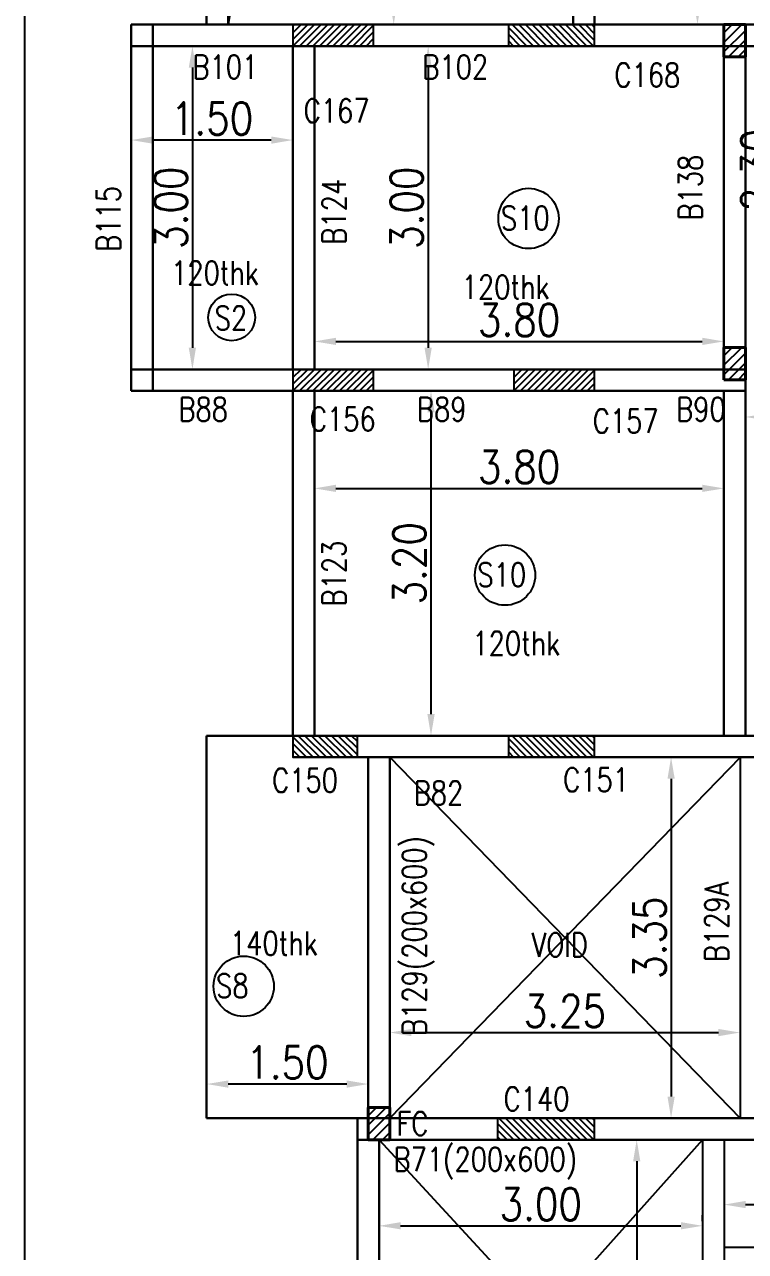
# Model space of a CAD drawing. Extents: x 461 to 37421, y -8279 to -202.
# Drawn here: x 37017.68 to 37024.37, y -8097.48 to -8086.09 of the extents above; entities that cross this region are included whole.
import ezdxf

# ---------------------------------------------------------------- set-up
doc = ezdxf.new("R2010")
doc.units = 0
doc.header["$MEASUREMENT"] = 0
doc.header["$PDMODE"] = 34
doc.header["$PDSIZE"] = 0.2
for name, color, linetype in [('COLNO', 4, 'Continuous'), ('DIM', 253, 'Continuous'), ('K-col', 1, 'Continuous')]:
    doc.layers.add(name, color=color, linetype=linetype)
doc.layers.add('k-beam', color=6, linetype='Continuous', lineweight=30)
doc.styles.add('RS', font='ROMANS.shx', dxfattribs={"width": 0.85})
doc.dimstyles.new('DIM1', dxfattribs={"dimtxt": 0.3, "dimasz": 0.2, "dimexe": 0.1, "dimexo": 0.0625, "dimgap": 0.05, "dimtad": 1, "dimzin": 0, "dimdsep": 46, "dimtxsty": 'RS', "dimcen": 0.09, "dimclrd": 256, "dimclre": 256, "dimclrt": 12, "dimaunit": 1, "dimadec": 3, "dimazin": 0, "dimtfac": 1, "dimtofl": 0, "dimtmove": 2, "dimatfit": 3, "dimfxl": 1, "dimtolj": 1, "dimtzin": 0, "dimlwd": -1, "dimarcsym": 0})

# ---------------------------------------------------------------- blocks, each defined once
blk = doc.blocks.new('*D1303')
at = {"lineweight": -2, "transparency": 16777216}
for p, q in [((37019.369, -8096.178), (37019.369, -8095.824)), ((37020.869, -8096.178), (37020.869, -8095.824))]:
    blk.add_line(p, q, dxfattribs=at)
at = {"transparency": 16777216}
blk.add_line((37020.669, -8095.924), (37019.569, -8095.924), dxfattribs=at)
for points in [[(37019.569, -8095.891), (37019.569, -8095.958), (37019.369, -8095.924)], [(37020.669, -8095.891), (37020.669, -8095.958), (37020.869, -8095.924)]]:
    blk.add_solid(points, dxfattribs=at)
at = {"layer": 'Defpoints', "color": 0, "transparency": 16777216}
for p in [(37019.369, -8095.924), (37019.369, -8096.241), (37020.869, -8096.241)]:
    blk.add_point(p, dxfattribs=at)
at = {"color": 12, "transparency": 16777216, "insert": (37020.119, -8095.724), "char_height": 0.3, "attachment_point": 5, "style": 'RS'}
blk.add_mtext('\\A1;1.50', dxfattribs=at)
blk = doc.blocks.new('*D1308')
at = {"lineweight": -2, "transparency": 16777216}
for p, q in [((37018.669, -8087.203), (37018.669, -8087.063)), ((37020.169, -8087.203), (37020.169, -8087.063))]:
    blk.add_line(p, q, dxfattribs=at)
at = {"transparency": 16777216}
blk.add_line((37019.969, -8087.163), (37018.869, -8087.163), dxfattribs=at)
for points in [[(37018.869, -8087.13), (37018.869, -8087.197), (37018.669, -8087.163)], [(37019.969, -8087.13), (37019.969, -8087.197), (37020.169, -8087.163)]]:
    blk.add_solid(points, dxfattribs=at)
at = {"layer": 'Defpoints', "color": 0, "transparency": 16777216}
for p in [(37018.669, -8087.163), (37018.669, -8087.265), (37020.169, -8087.265)]:
    blk.add_point(p, dxfattribs=at)
at = {"color": 12, "transparency": 16777216, "insert": (37019.419, -8086.963), "char_height": 0.3, "attachment_point": 5, "style": 'RS'}
blk.add_mtext('\\A1;1.50', dxfattribs=at)
blk = doc.blocks.new('*D1330')
at = {"layer": 'Defpoints', "color": 0, "transparency": 16777216}
for p in [(37023.85, -8082.391), (37023.85, -8086.091), (37023.924, -8086.091)]:
    blk.add_point(p, dxfattribs=at)
at = {"layer": 'DIM', "lineweight": -2, "transparency": 16777216}
for p, q in [((37023.912, -8082.391), (37024.024, -8082.391)), ((37023.912, -8086.091), (37024.024, -8086.091))]:
    blk.add_line(p, q, dxfattribs=at)
at = {"layer": 'DIM', "transparency": 16777216}
blk.add_line((37023.924, -8082.591), (37023.924, -8085.891), dxfattribs=at)
for points in [[(37023.891, -8082.591), (37023.957, -8082.591), (37023.924, -8082.391)], [(37023.891, -8085.891), (37023.957, -8085.891), (37023.924, -8086.091)]]:
    blk.add_solid(points, dxfattribs=at)
at = {"layer": 'DIM', "color": 12, "transparency": 16777216, "insert": (37023.724, -8084.241), "char_height": 0.3, "attachment_point": 5, "rotation": 90, "style": 'RS'}
blk.add_mtext('\\A1;3.70', dxfattribs=at)
blk = doc.blocks.new('*D1332')
at = {"layer": 'Defpoints', "color": 0, "transparency": 16777216}
for p in [(37020.985, -8082.391), (37020.985, -8086.091), (37021.105, -8086.091)]:
    blk.add_point(p, dxfattribs=at)
at = {"layer": 'DIM', "lineweight": -2, "transparency": 16777216}
for p, q in [((37021.048, -8082.391), (37021.205, -8082.391)), ((37021.048, -8086.091), (37021.205, -8086.091))]:
    blk.add_line(p, q, dxfattribs=at)
at = {"layer": 'DIM', "transparency": 16777216}
blk.add_line((37021.105, -8082.591), (37021.105, -8085.891), dxfattribs=at)
for points in [[(37021.071, -8082.591), (37021.138, -8082.591), (37021.105, -8082.391)], [(37021.071, -8085.891), (37021.138, -8085.891), (37021.105, -8086.091)]]:
    blk.add_solid(points, dxfattribs=at)
at = {"layer": 'DIM', "color": 12, "transparency": 16777216, "insert": (37020.905, -8084.241), "char_height": 0.3, "attachment_point": 5, "rotation": 90, "style": 'RS'}
blk.add_mtext('\\A1;3.70', dxfattribs=at)
blk = doc.blocks.new('*D1333')
at = {"layer": 'Defpoints', "color": 0, "transparency": 16777216}
for p in [(37019.047, -8086.291), (37019.047, -8089.291), (37019.237, -8089.291)]:
    blk.add_point(p, dxfattribs=at)
at = {"layer": 'DIM', "lineweight": -2, "transparency": 16777216}
for p, q in [((37019.11, -8086.291), (37019.337, -8086.291)), ((37019.11, -8089.291), (37019.337, -8089.291))]:
    blk.add_line(p, q, dxfattribs=at)
at = {"layer": 'DIM', "transparency": 16777216}
blk.add_line((37019.237, -8086.491), (37019.237, -8089.091), dxfattribs=at)
for points in [[(37019.203, -8086.491), (37019.27, -8086.491), (37019.237, -8086.291)], [(37019.203, -8089.091), (37019.27, -8089.091), (37019.237, -8089.291)]]:
    blk.add_solid(points, dxfattribs=at)
at = {"layer": 'DIM', "color": 12, "transparency": 16777216, "insert": (37019.037, -8087.791), "char_height": 0.3, "attachment_point": 5, "rotation": 90, "style": 'RS'}
blk.add_mtext('\\A1;3.00', dxfattribs=at)
blk = doc.blocks.new('*D1334')
at = {"layer": 'Defpoints', "color": 0, "transparency": 16777216}
for p in [(37020.369, -8088.488), (37024.169, -8088.488), (37024.169, -8089.032)]:
    blk.add_point(p, dxfattribs=at)
at = {"layer": 'DIM', "lineweight": -2, "transparency": 16777216}
for p, q in [((37020.369, -8088.55), (37020.369, -8089.132)), ((37024.169, -8088.55), (37024.169, -8089.132))]:
    blk.add_line(p, q, dxfattribs=at)
at = {"layer": 'DIM', "transparency": 16777216}
blk.add_line((37020.569, -8089.032), (37023.969, -8089.032), dxfattribs=at)
for points in [[(37020.569, -8088.998), (37020.569, -8089.065), (37020.369, -8089.032)], [(37023.969, -8088.998), (37023.969, -8089.065), (37024.169, -8089.032)]]:
    blk.add_solid(points, dxfattribs=at)
at = {"layer": 'DIM', "color": 12, "transparency": 16777216, "insert": (37022.269, -8088.832), "char_height": 0.3, "attachment_point": 5, "style": 'RS'}
blk.add_mtext('\\A1;3.80', dxfattribs=at)
blk = doc.blocks.new('*D1335')
at = {"layer": 'Defpoints', "color": 0, "transparency": 16777216}
for p in [(37021.2, -8086.291), (37021.2, -8089.291), (37021.425, -8089.291)]:
    blk.add_point(p, dxfattribs=at)
at = {"layer": 'DIM', "lineweight": -2, "transparency": 16777216}
for p, q in [((37021.263, -8086.291), (37021.525, -8086.291)), ((37021.263, -8089.291), (37021.525, -8089.291))]:
    blk.add_line(p, q, dxfattribs=at)
at = {"layer": 'DIM', "transparency": 16777216}
blk.add_line((37021.425, -8086.491), (37021.425, -8089.091), dxfattribs=at)
for points in [[(37021.391, -8086.491), (37021.458, -8086.491), (37021.425, -8086.291)], [(37021.391, -8089.091), (37021.458, -8089.091), (37021.425, -8089.291)]]:
    blk.add_solid(points, dxfattribs=at)
at = {"layer": 'DIM', "color": 12, "transparency": 16777216, "insert": (37021.225, -8087.791), "char_height": 0.3, "attachment_point": 5, "rotation": 90, "style": 'RS'}
blk.add_mtext('\\A1;3.00', dxfattribs=at)
blk = doc.blocks.new('*D1337')
at = {"layer": 'Defpoints', "color": 0, "transparency": 16777216}
for p in [(37024.954, -8086.291), (37024.68, -8088.591), (37024.954, -8088.591)]:
    blk.add_point(p, dxfattribs=at)
at = {"layer": 'DIM', "lineweight": -2, "transparency": 16777216}
for p, q in [((37024.891, -8086.291), (37024.58, -8086.291)), ((37024.891, -8088.591), (37024.58, -8088.591))]:
    blk.add_line(p, q, dxfattribs=at)
at = {"layer": 'DIM', "transparency": 16777216}
blk.add_line((37024.68, -8086.491), (37024.68, -8088.391), dxfattribs=at)
for points in [[(37024.646, -8086.491), (37024.713, -8086.491), (37024.68, -8086.291)], [(37024.646, -8088.391), (37024.713, -8088.391), (37024.68, -8088.591)]]:
    blk.add_solid(points, dxfattribs=at)
at = {"layer": 'DIM', "color": 12, "transparency": 16777216, "insert": (37024.48, -8087.441), "char_height": 0.3, "attachment_point": 5, "rotation": 90, "style": 'RS'}
blk.add_mtext('\\A1;2.30', dxfattribs=at)
blk = doc.blocks.new('*D1344')
at = {"layer": 'Defpoints', "color": 0, "transparency": 16777216}
for p in [(37027.469, -8089.733), (37024.369, -8089.83), (37027.469, -8089.83)]:
    blk.add_point(p, dxfattribs=at)
at = {"layer": 'DIM', "lineweight": -2, "transparency": 16777216}
for p, q in [((37024.369, -8089.767), (37024.369, -8089.633)), ((37027.469, -8089.767), (37027.469, -8089.633))]:
    blk.add_line(p, q, dxfattribs=at)
at = {"layer": 'DIM', "transparency": 16777216}
blk.add_line((37024.569, -8089.733), (37027.269, -8089.733), dxfattribs=at)
for points in [[(37024.569, -8089.7), (37024.569, -8089.766), (37024.369, -8089.733)], [(37027.269, -8089.7), (37027.269, -8089.766), (37027.469, -8089.733)]]:
    blk.add_solid(points, dxfattribs=at)
at = {"layer": 'DIM', "color": 12, "transparency": 16777216, "insert": (37025.919, -8089.533), "char_height": 0.3, "attachment_point": 5, "style": 'RS'}
blk.add_mtext('\\A1;3.10', dxfattribs=at)
blk = doc.blocks.new('*D1346')
at = {"layer": 'Defpoints', "color": 0, "transparency": 16777216}
for p in [(37020.369, -8090.417), (37024.169, -8090.396), (37024.169, -8090.417)]:
    blk.add_point(p, dxfattribs=at)
at = {"layer": 'DIM', "lineweight": -2, "transparency": 16777216}
for p, q in [((37020.369, -8090.354), (37020.369, -8090.296)), ((37024.169, -8090.354), (37024.169, -8090.296))]:
    blk.add_line(p, q, dxfattribs=at)
at = {"layer": 'DIM', "transparency": 16777216}
blk.add_line((37020.569, -8090.396), (37023.969, -8090.396), dxfattribs=at)
for points in [[(37020.569, -8090.362), (37020.569, -8090.429), (37020.369, -8090.396)], [(37023.969, -8090.362), (37023.969, -8090.429), (37024.169, -8090.396)]]:
    blk.add_solid(points, dxfattribs=at)
at = {"layer": 'DIM', "color": 12, "transparency": 16777216, "insert": (37022.269, -8090.196), "char_height": 0.3, "attachment_point": 5, "style": 'RS'}
blk.add_mtext('\\A1;3.80', dxfattribs=at)
blk = doc.blocks.new('*D1347')
at = {"layer": 'Defpoints', "color": 0, "transparency": 16777216}
for p in [(37021.186, -8089.491), (37021.186, -8092.691), (37021.451, -8092.691)]:
    blk.add_point(p, dxfattribs=at)
at = {"layer": 'DIM', "lineweight": -2, "transparency": 16777216}
for p, q in [((37021.249, -8089.491), (37021.551, -8089.491)), ((37021.249, -8092.691), (37021.551, -8092.691))]:
    blk.add_line(p, q, dxfattribs=at)
at = {"layer": 'DIM', "transparency": 16777216}
blk.add_line((37021.451, -8089.691), (37021.451, -8092.491), dxfattribs=at)
for points in [[(37021.418, -8089.691), (37021.485, -8089.691), (37021.451, -8089.491)], [(37021.418, -8092.491), (37021.485, -8092.491), (37021.451, -8092.691)]]:
    blk.add_solid(points, dxfattribs=at)
at = {"layer": 'DIM', "color": 12, "transparency": 16777216, "insert": (37021.251, -8091.091), "char_height": 0.3, "attachment_point": 5, "rotation": 90, "style": 'RS'}
blk.add_mtext('\\A1;3.20', dxfattribs=at)
blk = doc.blocks.new('*D1348')
at = {"layer": 'Defpoints', "color": 0, "transparency": 16777216}
for p in [(37021.069, -8094.777), (37024.319, -8094.777), (37024.319, -8095.446)]:
    blk.add_point(p, dxfattribs=at)
at = {"layer": 'DIM', "lineweight": -2, "transparency": 16777216}
for p, q in [((37021.069, -8094.84), (37021.069, -8095.546)), ((37024.319, -8094.84), (37024.319, -8095.546))]:
    blk.add_line(p, q, dxfattribs=at)
at = {"layer": 'DIM', "transparency": 16777216}
blk.add_line((37021.269, -8095.446), (37024.119, -8095.446), dxfattribs=at)
for points in [[(37021.269, -8095.413), (37021.269, -8095.48), (37021.069, -8095.446)], [(37024.119, -8095.413), (37024.119, -8095.48), (37024.319, -8095.446)]]:
    blk.add_solid(points, dxfattribs=at)
at = {"layer": 'DIM', "color": 12, "transparency": 16777216, "insert": (37022.694, -8095.246), "char_height": 0.3, "attachment_point": 5, "style": 'RS'}
blk.add_mtext('\\A1;3.25', dxfattribs=at)
blk = doc.blocks.new('*D1349')
at = {"layer": 'Defpoints', "color": 0, "transparency": 16777216}
for p in [(37023.679, -8092.891), (37023.679, -8096.241), (37023.679, -8096.241)]:
    blk.add_point(p, dxfattribs=at)
at = {"layer": 'DIM', "lineweight": -2, "transparency": 16777216}
for p, q in [((37023.742, -8092.891), (37023.779, -8092.891)), ((37023.742, -8096.241), (37023.779, -8096.241))]:
    blk.add_line(p, q, dxfattribs=at)
at = {"layer": 'DIM', "transparency": 16777216}
blk.add_line((37023.679, -8093.091), (37023.679, -8096.041), dxfattribs=at)
for points in [[(37023.646, -8093.091), (37023.713, -8093.091), (37023.679, -8092.891)], [(37023.646, -8096.041), (37023.713, -8096.041), (37023.679, -8096.241)]]:
    blk.add_solid(points, dxfattribs=at)
at = {"layer": 'DIM', "color": 12, "transparency": 16777216, "insert": (37023.479, -8094.566), "char_height": 0.3, "attachment_point": 5, "rotation": 90, "style": 'RS'}
blk.add_mtext('\\A1;3.35', dxfattribs=at)
blk = doc.blocks.new('*D1391')
at = {"layer": 'Defpoints', "color": 0, "transparency": 16777216}
for p in [(37020.969, -8097.259), (37023.971, -8097.24), (37023.971, -8097.259)]:
    blk.add_point(p, dxfattribs=at)
at = {"layer": 'DIM', "lineweight": -2, "transparency": 16777216}
for p, q in [((37020.969, -8097.197), (37020.969, -8097.14)), ((37023.971, -8097.197), (37023.971, -8097.14))]:
    blk.add_line(p, q, dxfattribs=at)
at = {"layer": 'DIM', "transparency": 16777216}
blk.add_line((37021.169, -8097.24), (37023.771, -8097.24), dxfattribs=at)
for points in [[(37021.169, -8097.206), (37021.169, -8097.273), (37020.969, -8097.24)], [(37023.771, -8097.206), (37023.771, -8097.273), (37023.971, -8097.24)]]:
    blk.add_solid(points, dxfattribs=at)
at = {"layer": 'DIM', "color": 12, "transparency": 16777216, "insert": (37022.47, -8097.04), "char_height": 0.3, "attachment_point": 5, "style": 'RS'}
blk.add_mtext('\\A1;3.00', dxfattribs=at)
blk = doc.blocks.new('*D1392')
at = {"layer": 'Defpoints', "color": 0, "transparency": 16777216}
for p in [(37023.291, -8096.441), (37023.291, -8099.691), (37023.36, -8099.691)]:
    blk.add_point(p, dxfattribs=at)
at = {"layer": 'DIM', "lineweight": -2, "transparency": 16777216}
for p, q in [((37023.354, -8096.441), (37023.46, -8096.441)), ((37023.354, -8099.691), (37023.46, -8099.691))]:
    blk.add_line(p, q, dxfattribs=at)
at = {"layer": 'DIM', "transparency": 16777216}
blk.add_line((37023.36, -8096.641), (37023.36, -8099.491), dxfattribs=at)
for points in [[(37023.327, -8096.641), (37023.394, -8096.641), (37023.36, -8096.441)], [(37023.327, -8099.491), (37023.394, -8099.491), (37023.36, -8099.691)]]:
    blk.add_solid(points, dxfattribs=at)
at = {"layer": 'DIM', "color": 12, "transparency": 16777216, "insert": (37023.16, -8098.066), "char_height": 0.3, "attachment_point": 5, "rotation": 90, "style": 'RS'}
blk.add_mtext('\\A1;3.25', dxfattribs=at)
blk = doc.blocks.new('*D1393')
at = {"layer": 'Defpoints', "color": 0, "transparency": 16777216}
for p in [(37024.171, -8096.98), (37027.469, -8096.98), (37027.469, -8097.043)]:
    blk.add_point(p, dxfattribs=at)
at = {"layer": 'DIM', "lineweight": -2, "transparency": 16777216}
for p, q in [((37024.171, -8097.043), (37024.171, -8097.143)), ((37027.469, -8097.043), (37027.469, -8097.143))]:
    blk.add_line(p, q, dxfattribs=at)
at = {"layer": 'DIM', "transparency": 16777216}
blk.add_line((37024.371, -8097.043), (37027.269, -8097.043), dxfattribs=at)
for points in [[(37024.371, -8097.009), (37024.371, -8097.076), (37024.171, -8097.043)], [(37027.269, -8097.009), (37027.269, -8097.076), (37027.469, -8097.043)]]:
    blk.add_solid(points, dxfattribs=at)
at = {"layer": 'DIM', "color": 12, "transparency": 16777216, "insert": (37025.82, -8096.843), "char_height": 0.3, "attachment_point": 5, "style": 'RS'}
blk.add_mtext('\\A1;3.30', dxfattribs=at)

msp = doc.modelspace()

# ---------------------------------------------------------------- hatches: boundary and pattern name
h = msp.add_hatch()
h.set_pattern_fill('ANSI31', color=1, scale=0.5)
h.set_pattern_definition([(45, (-76.884606, -137.97969), (-0.04419417382, 0.04419417382), [])])
h.paths.add_polyline_path([(37024.369, -8086.091), (37024.169, -8086.091), (37024.169, -8086.391), (37024.369, -8086.391)])
h = msp.add_hatch()
h.set_pattern_fill('ANSI31', color=1, scale=0.5)
h.set_pattern_definition([(45, (-76.884606, -140.975806), (-0.04419417382, 0.04419417382), [])])
h.paths.add_polyline_path([(37024.369, -8089.087), (37024.169, -8089.087), (37024.169, -8089.387), (37024.369, -8089.387)])
h = msp.add_hatch()
h.set_pattern_fill('ANSI31', color=1, scale=0.5)
h.set_pattern_definition([(45, (-80.184606, -148.0297), (-0.04419417382, 0.04419417382), [])])
h.paths.add_polyline_path([(37021.069, -8096.141), (37020.869, -8096.141), (37020.869, -8096.441), (37021.069, -8096.441)])
at = {"layer": 'K-col'}
h = msp.add_hatch(dxfattribs=at)
h.set_pattern_fill('ANSI31', color=256, scale=0.35, angle=-180, style=0)
h.set_pattern_definition([(225, (-344.901093, 115.642993), (0.030935921677, -0.030935921677), [])])
h.paths.add_polyline_path([(37020.919, -8086.291), (37020.919, -8086.091), (37020.169, -8086.091), (37020.169, -8086.291)])
h = msp.add_hatch(dxfattribs=at)
h.set_pattern_fill('ANSI31', color=256, scale=0.35, angle=-90, style=0)
h.set_pattern_definition([(315, (45228.393187, 29289.263138), (0.030935921677, 0.030935921677), [])])
h.paths.add_polyline_path([(37022.969, -8086.291), (37022.969, -8086.091), (37022.169, -8086.091), (37022.169, -8086.291)])
h = msp.add_hatch(dxfattribs=at)
h.set_pattern_fill('ANSI31', color=256, scale=0.35, angle=-180, style=0)
h.set_pattern_definition([(225, (-344.901093, 112.442993), (0.030935921677, -0.030935921677), [])])
h.paths.add_polyline_path([(37020.919, -8089.491), (37020.919, -8089.291), (37020.169, -8089.291), (37020.169, -8089.491)])
h = msp.add_hatch(dxfattribs=at)
h.set_pattern_fill('ANSI31', color=256, scale=0.35, angle=-180, style=0)
h.set_pattern_definition([(225, (-342.851093, 112.442993), (0.030935921677, -0.030935921677), [])])
h.paths.add_polyline_path([(37022.969, -8089.491), (37022.969, -8089.291), (37022.219, -8089.291), (37022.219, -8089.491)])
h = msp.add_hatch(dxfattribs=at)
h.set_pattern_fill('ANSI31', color=256, scale=0.35, angle=-90, style=0)
h.set_pattern_definition([(315, (45226.39489, 29288.4315), (0.030935921677, 0.030935921677), [])])
h.paths.add_polyline_path([(37020.769, -8092.891), (37020.769, -8092.691), (37020.169, -8092.691), (37020.169, -8092.891)])
h = msp.add_hatch(dxfattribs=at)
h.set_pattern_fill('ANSI31', color=256, scale=0.35, angle=-90, style=0)
h.set_pattern_definition([(315, (45228.393187, 29282.663138), (0.030935921677, 0.030935921677), [])])
h.paths.add_polyline_path([(37022.969, -8092.891), (37022.969, -8092.691), (37022.169, -8092.691), (37022.169, -8092.891)])
h = msp.add_hatch(dxfattribs=at)
h.set_pattern_fill('ANSI31', color=256, scale=0.35, angle=-90, style=0)
h.set_pattern_definition([(315, (-337.965403, 107.9983), (0.030935921677, 0.030935921677), [])])
h.paths.add_polyline_path([(37022.744, -8096.441), (37022.744, -8096.241), (37022.294, -8096.241), (37022.294, -8096.441)])
h.paths.add_polyline_path([(37022.294, -8096.441), (37022.294, -8096.241), (37022.131, -8096.241, -0.067586), (37022.144, -8096.341, -0.067586), (37022.131, -8096.441)])
h.paths.add_polyline_path([(37022.069, -8096.441), (37022.131, -8096.441, 0.067586), (37022.144, -8096.341, 0.067586), (37022.131, -8096.241), (37022.069, -8096.241)])
h.paths.add_polyline_path([(37022.894, -8096.341, -0.067586), (37022.908, -8096.241), (37022.744, -8096.241), (37022.744, -8096.441), (37022.908, -8096.441, -0.067586)])
h.paths.add_polyline_path([(37022.969, -8096.241), (37022.908, -8096.241, 0.067586), (37022.894, -8096.341, 0.067586), (37022.908, -8096.441), (37022.969, -8096.441)])

# ---------------------------------------------------------------- linework, layer by layer
for p, q in [((37021.069, -8092.891), (37024.321, -8096.241)), ((37024.319, -8092.894), (37021.069, -8096.241)), ((37020.969, -8096.441), (37023.971, -8099.691)), ((37023.971, -8096.441), (37021.069, -8099.691))]:
    msp.add_line(p, q)
at = {"color": 3}
for p, q in [((37024.319, -8092.891), (37024.319, -8096.241)), ((37023.971, -8096.441), (37023.971, -8099.691)), ((37024.171, -8096.441), (37024.171, -8099.691)), ((37027.469, -8097.441), (37024.171, -8097.441))]:
    msp.add_line(p, q, dxfattribs=at)
at = {"color": 3, "lineweight": 40}
for points in [[(37024.169, -8086.391), (37024.369, -8086.391), (37024.369, -8086.091), (37024.169, -8086.091)], [(37024.169, -8089.387), (37024.369, -8089.387), (37024.369, -8089.087), (37024.169, -8089.087)], [(37020.869, -8096.441), (37021.069, -8096.441), (37021.069, -8096.141), (37020.869, -8096.141)]]:
    msp.add_lwpolyline(points, close=True, dxfattribs=at)
at = {"color": 1, "lineweight": 40}
for points in [[(37024.169, -8086.391), (37024.369, -8086.391), (37024.369, -8086.091), (37024.169, -8086.091)], [(37024.169, -8089.387), (37024.369, -8089.387), (37024.369, -8089.087), (37024.169, -8089.087)], [(37020.869, -8096.441), (37021.069, -8096.441), (37021.069, -8096.141), (37020.869, -8096.141)]]:
    msp.add_lwpolyline(points, close=True, dxfattribs=at)
for centre, radius in [((37022.356, -8087.891), 0.28), ((37019.601, -8088.809), 0.217), ((37022.138, -8091.201), 0.28), ((37019.713, -8095.017), 0.28)]:
    msp.add_circle(centre, radius)
at = {"layer": 'DIM'}
msp.add_lwpolyline([(37017.679, -8131.753), (37048.795, -8131.753), (37048.795, -8080.055), (37017.679, -8080.055)], close=True, dxfattribs=at)
at = {"layer": 'k-beam'}
for p, q in [((37019.369, -8082.191), (37019.369, -8086.091)), ((37022.769, -8086.091), (37022.769, -8082.191)), ((37022.969, -8086.091), (37022.969, -8082.191)), ((37019.569, -8086.091), (37019.569, -8082.391)), ((37020.169, -8082.391), (37019.569, -8086.091)), ((37027.669, -8086.091), (37018.669, -8086.091)), ((37018.669, -8086.091), (37018.669, -8089.491)), ((37018.869, -8086.091), (37018.869, -8089.491)), ((37027.669, -8086.291), (37018.669, -8086.291)), ((37020.169, -8086.291), (37020.169, -8089.291)), ((37020.369, -8086.291), (37020.369, -8089.291)), ((37024.169, -8089.291), (37024.169, -8086.291)), ((37024.369, -8092.691), (37024.369, -8086.291)), ((37018.669, -8089.291), (37020.169, -8089.291)), ((37020.169, -8089.291), (37024.369, -8089.291)), ((37018.669, -8089.491), (37020.169, -8089.491)), ((37020.169, -8089.491), (37024.369, -8089.491)), ((37020.169, -8089.491), (37020.169, -8092.691)), ((37020.369, -8089.491), (37020.369, -8092.691)), ((37024.169, -8092.691), (37024.169, -8089.491)), ((37019.369, -8096.241), (37019.369, -8092.691)), ((37019.369, -8092.691), (37027.469, -8092.691)), ((37020.169, -8092.891), (37027.469, -8092.891)), ((37020.869, -8092.891), (37020.869, -8096.241)), ((37021.069, -8096.241), (37021.069, -8092.891)), ((37019.369, -8096.241), (37020.869, -8096.241)), ((37020.769, -8099.691), (37020.769, -8096.241)), ((37020.869, -8096.241), (37027.469, -8096.241)), ((37020.769, -8096.441), (37027.469, -8096.441)), ((37020.969, -8099.691), (37020.969, -8096.441))]:
    msp.add_line(p, q, dxfattribs=at)
at = {"layer": 'K-col'}
for points in [[(37020.169, -8086.091), (37020.169, -8086.291), (37020.919, -8086.291), (37020.919, -8086.091)], [(37022.169, -8086.091), (37022.169, -8086.291), (37022.969, -8086.291), (37022.969, -8086.091)], [(37020.169, -8089.291), (37020.169, -8089.491), (37020.919, -8089.491), (37020.919, -8089.291)], [(37022.219, -8089.291), (37022.219, -8089.491), (37022.969, -8089.491), (37022.969, -8089.291)], [(37020.169, -8092.691), (37020.169, -8092.891), (37020.769, -8092.891), (37020.769, -8092.691)], [(37022.169, -8092.691), (37022.169, -8092.891), (37022.969, -8092.891), (37022.969, -8092.691)], [(37022.069, -8096.241), (37022.069, -8096.441), (37022.969, -8096.441), (37022.969, -8096.241)]]:
    msp.add_lwpolyline(points, close=True, dxfattribs=at)

# ---------------------------------------------------------------- texts
at = {"layer": 'COLNO', "color": 3, "lineweight": -3, "style": 'RS', "width": 0.8}
for s, rotation, p in [('B101', 359.9918, (37019.237, -8086.594)), ('B102', 359.9918, (37021.371, -8086.594)), ('B138', 89.9918, (37023.969, -8087.91)), ('B124', 89.9918, (37020.662, -8088.134)), ('B115', 89.9918, (37018.568, -8088.201)), ('120thk', 359.9918, (37019.039, -8088.506)), ('120thk', 359.9918, (37021.736, -8088.638)), ('B88', 359.9918, (37019.107, -8089.771)), ('B89', 359.9918, (37021.321, -8089.771)), ('B90', 359.9918, (37023.726, -8089.771)), ('B123', 89.9918, (37020.662, -8091.492)), ('120thk', 359.9918, (37021.835, -8091.944)), ('B82', 359.9918, (37021.291, -8093.333)), ('B129(200x600)', 89.9918, (37021.406, -8095.478)), ('B129A', 89.9918, (37024.211, -8094.793)), ('140thk', 359.9918, (37019.585, -8094.728)), ('VOID', 359.9918, (37022.386, -8094.742)), ('B71(200x600)', 359.9918, (37021.103, -8096.732))]:
    msp.add_text(s, height=0.22, rotation=rotation, dxfattribs=at).set_placement(p)
at = {"layer": 'COLNO', "lineweight": -3, "style": 'RS', "width": 0.8}
for s, p in [('C168', (37023.154, -8086.669)), ('C167', (37020.27, -8087.001)), ('C156', (37020.327, -8089.863)), ('C157', (37022.953, -8089.88)), ('C150', (37019.977, -8093.215)), ('C151', (37022.678, -8093.21)), ('C140', (37022.125, -8096.172))]:
    msp.add_text(s, height=0.22, rotation=359.9918, dxfattribs=at).set_placement(p)
at = {"layer": 'COLNO', "color": 1, "lineweight": -3, "style": 'RS', "width": 0.8}
for s, p in [('S10', (37022.1, -8087.996)), ('S2', (37019.444, -8088.924)), ('S10', (37021.882, -8091.307)), ('S8', (37019.457, -8095.122)), ('FC', (37021.133, -8096.401))]:
    msp.add_text(s, height=0.22, rotation=359.9918, dxfattribs=at).set_placement(p)

# ---------------------------------------------------------------- dimensions: what is measured, and where the dimension line sits
dim = msp.add_linear_dim(base=(37018.669, -8087.163), p1=(37020.169, -8087.265), p2=(37018.669, -8087.265), dimstyle='DIM1', override={"dimpost": '\\X', "dimfxl": 150})
dim.commit()
dim.dimension.update_dxf_attribs({"geometry": '*D1308', "text_midpoint": (37019.419, -8086.963)})
dim = msp.add_aligned_dim(p1=(37020.869, -8096.241), p2=(37019.369, -8096.241), distance=-0.317, dimstyle='DIM1', override={"dimpost": '\\X', "dimfxl": 150})
dim.commit()
dim.dimension.update_dxf_attribs({"geometry": '*D1303', "text_midpoint": (37020.119, -8095.724)})
at = {"layer": 'DIM'}
for base, p1, p2, picture, middle in [((37021.105, -8086.091), (37020.985, -8082.391), (37020.985, -8086.091), '*D1332', (37020.905, -8084.241)), ((37023.924, -8086.091), (37023.85, -8082.391), (37023.85, -8086.091), '*D1330', (37023.724, -8084.241)), ((37019.237, -8089.291), (37019.047, -8086.291), (37019.047, -8089.291), '*D1333', (37019.037, -8087.791)), ((37021.425, -8089.291), (37021.2, -8086.291), (37021.2, -8089.291), '*D1335', (37021.225, -8087.791)), ((37024.68, -8088.591), (37024.954, -8086.291), (37024.954, -8088.591), '*D1337', (37024.48, -8087.441)), ((37021.451, -8092.691), (37021.186, -8089.491), (37021.186, -8092.691), '*D1347', (37021.251, -8091.091)), ((37023.679, -8096.241), (37023.679, -8092.891), (37023.679, -8096.241), '*D1349', (37023.479, -8094.566)), ((37023.36, -8099.691), (37023.291, -8096.441), (37023.291, -8099.691), '*D1392', (37023.16, -8098.066))]:
    dim = msp.add_linear_dim(base=base, p1=p1, p2=p2, angle=90, dimstyle='DIM1', override={"dimpost": '\\X', "dimfxl": 0.18}, dxfattribs=at)
    dim.commit()
    dim.dimension.update_dxf_attribs({"geometry": picture, "text_midpoint": middle})
for base, p1, p2, picture, middle in [((37024.169, -8089.032), (37020.369, -8088.488), (37024.169, -8088.488), '*D1334', (37022.269, -8088.832)), ((37027.469, -8089.733), (37024.369, -8089.83), (37027.469, -8089.83), '*D1344', (37025.919, -8089.533)), ((37024.169, -8090.396), (37020.369, -8090.417), (37024.169, -8090.417), '*D1346', (37022.269, -8090.196)), ((37024.319, -8095.446), (37021.069, -8094.777), (37024.319, -8094.777), '*D1348', (37022.694, -8095.246)), ((37027.469, -8097.043), (37024.171, -8096.98), (37027.469, -8096.98), '*D1393', (37025.82, -8096.843)), ((37023.971, -8097.24), (37020.969, -8097.259), (37023.971, -8097.259), '*D1391', (37022.47, -8097.04))]:
    dim = msp.add_linear_dim(base=base, p1=p1, p2=p2, dimstyle='DIM1', override={"dimpost": '\\X', "dimfxl": 0.18}, dxfattribs=at)
    dim.commit()
    dim.dimension.update_dxf_attribs({"geometry": picture, "text_midpoint": middle})

doc.saveas('drawing.dxf')
